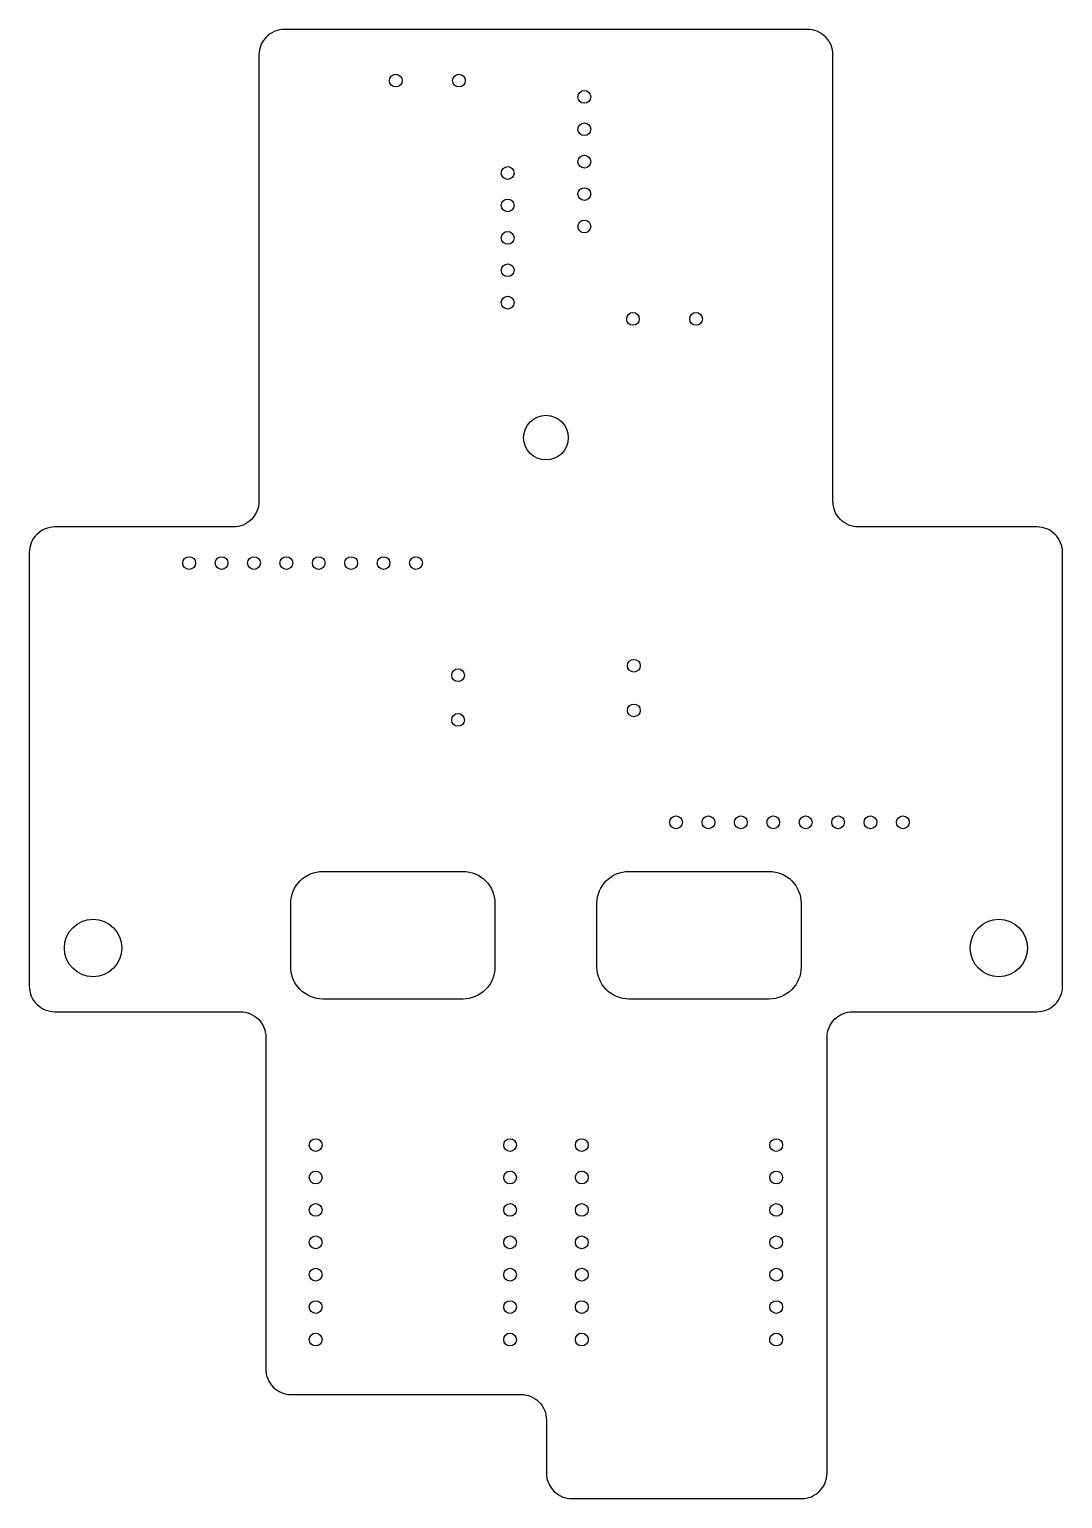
# Model space of a CAD drawing. Header units: millimetres. Extents: x -79 to 2, y -111 to 4.
import ezdxf

# ---------------------------------------------------------------- set-up
doc = ezdxf.new("R2010")
doc.units = ezdxf.units.MM
doc.layers.get('0').update_dxf_attribs({"linetype": 'CONTINUOUS'})

msp = doc.modelspace()

# ---------------------------------------------------------------- linework, layer by layer
for points in [[(-18.01, -111.31, 0.414214), (-16.01, -109.31), (-16.01, -75.15, -0.414214), (-14.01, -73.15), (0.45, -73.15, 0.414214), (2.45, -71.15), (2.45, -37.15, 0.414214), (0.45, -35.15), (-13.55, -35.15, -0.414214), (-15.55, -33.15), (-15.55, 1.85, 0.414214), (-17.55, 3.85), (-58.55, 3.85, 0.414214), (-60.55, 1.85), (-60.55, -33.15, -0.414214), (-62.55, -35.15), (-76.55, -35.15, 0.414214), (-78.55, -37.15), (-78.55, -71.15, 0.414214), (-76.55, -73.15), (-62.01, -73.15, -0.414214), (-60.01, -75.15), (-60.01, -101.15, 0.414214), (-58.01, -103.15), (-40.01, -103.15, -0.414214), (-38.01, -105.15), (-38.01, -109.31, 0.414214), (-36.01, -111.31)], [(-58.05, -69.65), (-58.05, -64.65, -0.414214), (-55.55, -62.15), (-44.55, -62.15, -0.414214), (-42.05, -64.65), (-42.05, -69.65, -0.414214), (-44.55, -72.15), (-55.55, -72.15, -0.414214)], [(-20.55, -72.15), (-31.55, -72.15, -0.414214), (-34.05, -69.65), (-34.05, -64.65, -0.414213), (-31.55, -62.15), (-20.55, -62.15, -0.414214), (-18.05, -64.65), (-18.05, -69.65, -0.414214)]]:
    msp.add_lwpolyline(points, format="xyb", close=True)
for centre, radius in [((-49.82, -0.16, 0), 0.5), ((-44.87, -0.16, 0), 0.5), ((-35.04, -1.44, 0), 0.5), ((-35.04, -3.98, 0), 0.5), ((-41.05, -7.41, 0), 0.5), ((-35.04, -6.52, 0), 0.5), ((-35.04, -9.06, 0), 0.5), ((-41.05, -9.95, 0), 0.5), ((-35.04, -11.6, 0), 0.5), ((-41.05, -12.49, 0), 0.5), ((-41.05, -15.03, 0), 0.5), ((-41.05, -17.57, 0), 0.5), ((-31.23, -18.84, 0), 0.5), ((-26.28, -18.84, 0), 0.5), ((-38.05, -28.15, 0), 1.75), ((-66.02, -37.98, 0), 0.5), ((-63.48, -37.98, 0), 0.5), ((-60.94, -37.98, 0), 0.5), ((-58.4, -37.98, 0), 0.5), ((-55.86, -37.98, 0), 0.5), ((-53.32, -37.98, 0), 0.5), ((-50.78, -37.98, 0), 0.5), ((-48.24, -37.98, 0), 0.5), ((-31.16, -46.03, 0), 0.5), ((-44.94, -46.77, 0), 0.5), ((-31.16, -49.53, 0), 0.5), ((-44.94, -50.27, 0), 0.5), ((-27.85, -58.3, 0), 0.5), ((-25.31, -58.3, 0), 0.5), ((-22.77, -58.3, 0), 0.5), ((-20.23, -58.3, 0), 0.5), ((-17.69, -58.3, 0), 0.5), ((-15.15, -58.3, 0), 0.5), ((-12.61, -58.3, 0), 0.5), ((-10.07, -58.3, 0), 0.5), ((-73.55, -68.15, 0), 2.25), ((-2.55, -68.15, 0), 2.25), ((-56.1, -83.6, 0), 0.5), ((-40.86, -83.6, 0), 0.5), ((-35.24, -83.6, 0), 0.5), ((-20, -83.6, 0), 0.5), ((-56.1, -86.14, 0), 0.5), ((-40.86, -86.14, 0), 0.5), ((-35.24, -86.14, 0), 0.5), ((-20, -86.14, 0), 0.5), ((-56.1, -88.68, 0), 0.5), ((-40.86, -88.68, 0), 0.5), ((-35.24, -88.68, 0), 0.5), ((-20, -88.68, 0), 0.5), ((-56.1, -91.22, 0), 0.5), ((-40.86, -91.22, 0), 0.5), ((-35.24, -91.22, 0), 0.5), ((-20, -91.22, 0), 0.5), ((-56.1, -93.76, 0), 0.5), ((-40.86, -93.76, 0), 0.5), ((-35.24, -93.76, 0), 0.5), ((-20, -93.76, 0), 0.5), ((-56.1, -96.3, 0), 0.5), ((-40.86, -96.3, 0), 0.5), ((-35.24, -96.3, 0), 0.5), ((-20, -96.3, 0), 0.5), ((-56.1, -98.84, 0), 0.5), ((-40.86, -98.84, 0), 0.5), ((-35.24, -98.84, 0), 0.5), ((-20, -98.84, 0), 0.5)]:
    msp.add_circle(centre, radius)

doc.saveas('drawing.dxf')
